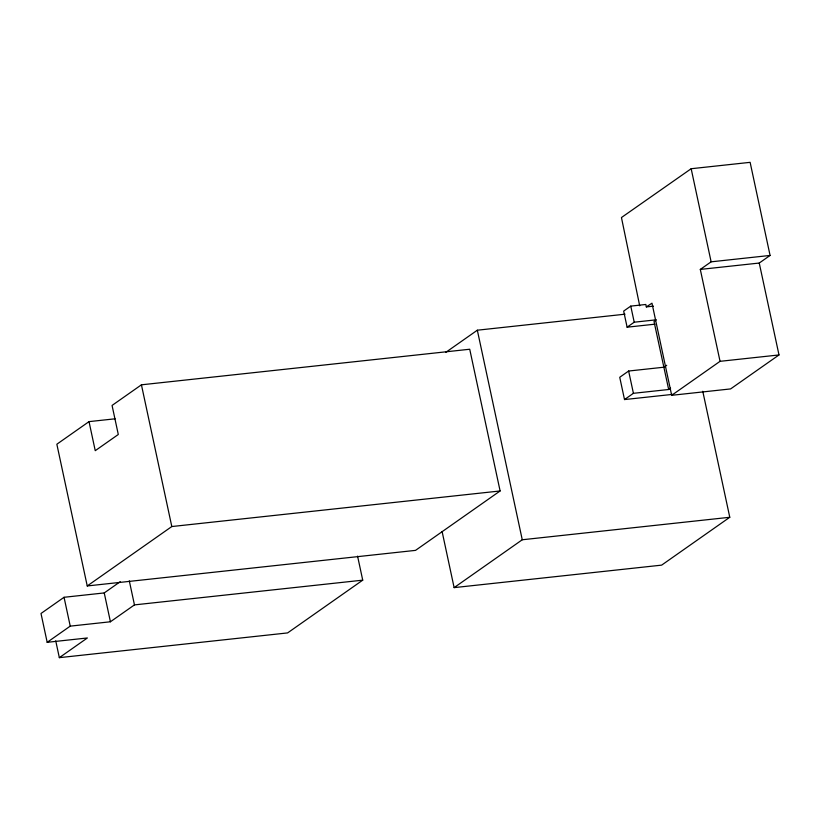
<?xml version="1.0" encoding="UTF-8"?>
<svg xmlns="http://www.w3.org/2000/svg" width="820" height="820" viewBox="0 0 820 820"><rect width="100%" height="100%" fill="white"/><g stroke="black" fill="none" stroke-linecap="round" stroke-linejoin="round"><path stroke-width="1.23" d="M89.021 421.623L56.846 444.225L87.238 585.951L415.525 550.374L500.108 490.965L469.727 349.238L141.429 384.816L112.063 405.439L118.295 434.497L95.243 450.682L89.021 421.623L115.097 418.805M120.263 581.677L104.242 592.932L64.052 597.288L41 613.483L47.181 642.316L87.371 637.97L59.337 657.66L55.729 640.83M87.238 585.951L171.81 526.543L500.108 490.965M445.885 352.282L477.332 330.204L625.014 314.193M47.181 642.316L70.233 626.131L110.423 621.775L134.459 604.893L362.727 580.16L357.571 556.124M653.448 306.157L646.324 306.895L645.822 304.476L630.764 306.116L623.661 311.098L627.115 327.19L654.944 324.177M646.324 306.895L651.972 303.185L671.672 395.312L720.052 361.323L700.3 269.421L711.124 261.826L770.082 255.44L750.126 162.339L691.168 168.725L621.447 217.536L639.702 305.809M627.115 327.19L634.219 322.198L656.369 319.8L654.011 321.45L668.669 389.5L633.409 393.313L624.512 399.565L619.736 377.282L628.632 371.029L664.149 367.186M700.3 269.421L759.248 263.046L770.082 255.44M663.841 367.288L666.721 365.269M362.727 580.16L287.605 632.917L59.337 657.66M668.669 389.5L670.586 388.147M759.248 263.046L779 354.947L730.61 388.916L671.672 395.312M442.093 531.493L454.126 587.622L522.258 539.765L729.779 517.276L702.771 391.284M729.779 517.276L661.648 565.134L454.126 587.622M720.052 361.323L779 354.947M624.512 399.565L672.513 394.389M691.168 168.725L711.124 261.826M630.764 306.116L634.219 322.198M628.632 371.029L633.409 393.313M477.332 330.204L522.258 539.765M141.429 384.816L171.81 526.543M129.304 580.857L134.459 604.893M104.242 592.932L110.423 621.775M64.052 597.288L70.233 626.131"/></g></svg>
